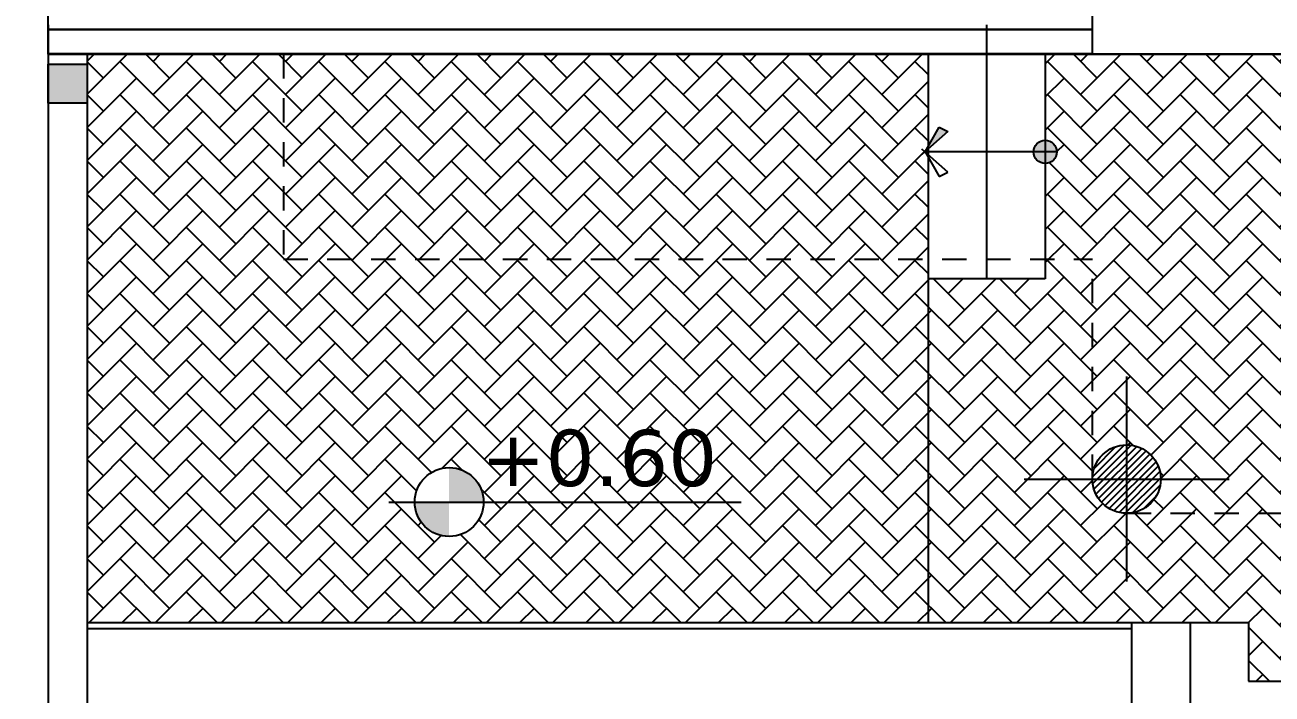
# Model space of a CAD drawing. Header units: inches. Extents: x -1482 to -895, y -39 to 122.
# Drawn here: x -1341.67 to -1335.28, y 59.72 to 63.15 of the extents above; entities that cross this region are included whole.
import ezdxf
from ezdxf.enums import TextEntityAlignment as Align

# ---------------------------------------------------------------- set-up
doc = ezdxf.new("R2010")
doc.units = ezdxf.units.IN
doc.header["$MEASUREMENT"] = 0
doc.header["$PDMODE"] = 3
doc.linetypes.add('DASHED2', pattern=[0.375, 0.25, -0.125])
doc.layers.get('Defpoints').update_dxf_attribs({"lineweight": 15})
for name, color, linetype in [('axe', 150, 'Continuous'), ('fur', 22, 'Continuous'), ('GRADIANT', 251, 'Continuous')]:
    doc.layers.add(name, color=color, linetype=linetype)
doc.layers.add('hatch', color=250, linetype='Continuous', lineweight=30)
doc.styles.add('COLI', font='TIMES.TTF', dxfattribs={"height": 0.25})
doc.styles.get("Standard").update_dxf_attribs({"font": 'verdana.TTF'})
doc.dimstyles.new('111', dxfattribs={"dimscale": 0, "dimtxt": 0.2, "dimasz": 0.1, "dimexe": 0.2, "dimexo": 0.5, "dimgap": 0.1, "dimtad": 1, "dimlfac": 1, "dimzin": 0, "dimdsep": 46, "dimtxsty": 'COLI', "dimblk1": 'OPEN30', "dimblk2": 'OPEN30', "dimsah": 1, "dimcen": 0, "dimse1": 1, "dimse2": 1, "dimclrd": 252, "dimclre": 1, "dimclrt": 1, "dimadec": 0, "dimazin": 0, "dimtfac": 0.5, "dimtix": 1, "dimtofl": 0, "dimtmove": 2, "dimatfit": 3, "dimldrblk": 'OPEN30', "dimfxl": 1, "dimtolj": 1, "dimtzin": 0, "dimlwd": 5, "dimarcsym": 0})
pattern_1 = [(45, (453.151853, 40.59466), (-0.01767766953, 0.01767766953), [])]

# ---------------------------------------------------------------- blocks, each defined once
blk = doc.blocks.new('A$C2CD672AE')
blk.add_hatch(color=0).paths.add_polyline_path([(0.2, 0.2), (0, 0.2), (0, 0), (0.2, 0)])
at = {"color": 0}
blk.add_lwpolyline([(0, 0.2), (0.2, 0.2), (0.2, 0), (0, 0)], close=True, dxfattribs=at)
blk = doc.blocks.new('_Open30')
at = {"color": 0, "linetype": 'ByBlock', "lineweight": -2}
for p, q in [((-1, 0.268), (0, 0)), ((0, 0), (-1, -0.268)), ((0, 0), (-1, 0))]:
    blk.add_line(p, q, dxfattribs=at)
blk = doc.blocks.new('*D534')
at = {"color": 252, "lineweight": 5, "ltscale": 0.3, "transparency": 16777216}
blk.add_line((-1342.217, 80.8979), (-1342.217, 63.0979), dxfattribs=at)
at = {"layer": 'Defpoints', "color": 0, "ltscale": 0.3, "transparency": 16777216}
for p in [(-1341.0293, 80.9979), (-1342.217, 62.9979), (-1341.0293, 62.9979)]:
    blk.add_point(p, dxfattribs=at)
at = {"color": 252, "lineweight": 5, "ltscale": 0.3, "transparency": 16777216, "xscale": 0.1, "yscale": 0.1, "zscale": 0.1}
for p, rotation in [((-1342.217, 80.9979), 90), ((-1342.217, 62.9979), 270)]:
    blk.add_blockref('_Open30', p, dxfattribs=dict(at, rotation=rotation))
at = {"color": 1, "ltscale": 0.3, "transparency": 16777216, "insert": (-1342.4446, 71.9979), "char_height": 0.25, "attachment_point": 5, "rotation": 90, "style": 'COLI'}
blk.add_mtext('\\A1;18.00', dxfattribs=at)
blk = doc.blocks.new('FL3')
blk.add_hatch(color=150).paths.add_polyline_path([(0, 0), (0.1487, -0.1665), (0.1809, -0.1022)])
at = {"color": 150}
for p, q in [((0, 0), (-0.1809, -0.1022)), ((-0.1487, -0.1665), (0.02, 0.0224)), ((0.1487, -0.1665), (-0.02, 0.0224)), ((0, 0), (0.1809, -0.1022)), ((-0.1809, -0.1022), (-0.1487, -0.1665)), ((0.1809, -0.1022), (0.1487, -0.1665))]:
    blk.add_line(p, q, dxfattribs=at)

msp = doc.modelspace()

# ---------------------------------------------------------------- hatches: boundary and pattern name
h = msp.add_hatch()
h.set_pattern_fill('AR-HBONE', color=252, scale=0.03, style=0)
h.paths.add_polyline_path([(-1337.0434, 61.9479), (-1340.3463, 61.9479), (-1340.3463, 62.9979), (-1341.3515, 62.9979), (-1341.3515, 60.0877), (-1337.0434, 60.0877)])
h.paths.add_polyline_path([(-1339.3206, 60.7051, -1), (-1339.6734, 60.7051, -1)], flags=16)
h.paths.add_polyline_path([(-1336.2015, 61.9479), (-1336.4434, 61.9479), (-1336.4434, 61.8479), (-1337.0434, 61.8479), (-1337.0434, 60.0877), (-1335.4015, 60.0877), (-1335.4015, 59.7877), (-1334.0015, 59.7877), (-1334.0015, 60.0877), (-1332.3596, 60.0877), (-1332.3596, 61.9479), (-1333.2015, 61.9479), (-1333.2015, 60.8229, -0.414214), (-1333.3765, 60.6479), (-1336.0265, 60.6479, -0.414214), (-1336.2015, 60.8229)])
h.paths.add_polyline_path([(-1333.2015, 61.9479), (-1332.3596, 61.9479), (-1332.3596, 62.9979), (-1336.4434, 62.9979), (-1336.4434, 62.5575, -0.414214), (-1336.3838, 62.4979, -0.414214), (-1336.4434, 62.4383), (-1336.4434, 61.9479), (-1336.2015, 61.9479), (-1336.2015, 60.8229, -1), (-1335.8515, 60.8229, -0.414214), (-1336.0265, 60.6479), (-1333.3765, 60.6479, -0.414214), (-1333.5515, 60.8229, -1), (-1333.2015, 60.8229)])
h.paths.add_polyline_path([(-1331.0015, 62.9979), (-1332.3296, 62.9979), (-1332.3296, 61.9479), (-1331.0015, 61.9479)])
h.paths.add_polyline_path([(-1337.0434, 62.9979), (-1340.3463, 62.9979), (-1340.3463, 61.9479), (-1337.0434, 61.9479), (-1337.0434, 62.4702), (-1337.0591, 62.4979), (-1337.0434, 62.5256)])
at = {"layer": 'fur', "linetype": 'Continuous'}
h = msp.add_hatch(color=136, dxfattribs=at)
h.dxf.hatch_style = 1
h.paths.add_polyline_path([(-1336.3838, 62.4979), (-1336.503, 62.4979, 0.414214), (-1336.4434, 62.4383, 0.414214)])
h.paths.add_polyline_path([(-1336.3838, 62.4979, 0.414214), (-1336.4434, 62.5575), (-1336.4434, 62.4979)])
h.paths.add_polyline_path([(-1336.4434, 62.4979), (-1336.4434, 62.5575, 0.414214), (-1336.503, 62.4979)])
at = {"layer": 'fur'}
h = msp.add_hatch(color=156, dxfattribs=at)
edge = h.paths.add_edge_path()
edge.add_arc((-1339.497, 60.7051), 0.1764, 0, 90)
edge.add_line((-1339.497, 60.8815), (-1339.497, 60.7051))
edge.add_line((-1339.497, 60.7051), (-1339.3206, 60.7051))
edge = h.paths.add_edge_path()
edge.add_arc((-1339.497, 60.7051), 0.1764, 180, 270)
edge.add_line((-1339.497, 60.5287), (-1339.497, 60.7051))
edge.add_line((-1339.497, 60.7051), (-1339.6734, 60.7051))
at = {"layer": 'GRADIANT', "ltscale": 0.3}
h = msp.add_hatch(dxfattribs=at)
h.set_pattern_fill('ANSI31', color=256, scale=0.2)
h.set_pattern_definition(pattern_1)
edge = h.paths.add_edge_path()
edge.add_arc((-1336.0265, 60.8229), 0.175, 90, 180)
edge.add_line((-1336.2015, 60.8229), (-1336.0265, 60.8229))
edge.add_line((-1336.0265, 60.8229), (-1336.0265, 60.9979))
edge = h.paths.add_edge_path()
edge.add_arc((-1336.0265, 60.8229), 0.175, 360, 450)
edge.add_line((-1336.0265, 60.9979), (-1336.0265, 60.8229))
edge.add_line((-1336.0265, 60.8229), (-1335.8515, 60.8229))
edge = h.paths.add_edge_path()
edge.add_arc((-1336.0265, 60.8229), 0.175, 270, 360)
edge.add_line((-1335.8515, 60.8229), (-1336.0265, 60.8229))
edge.add_line((-1336.0265, 60.8229), (-1336.0265, 60.6479))
edge = h.paths.add_edge_path()
edge.add_arc((-1336.0265, 60.8229), 0.175, 180, 270)
edge.add_line((-1336.0265, 60.6479), (-1336.0265, 60.8229))
edge.add_line((-1336.0265, 60.8229), (-1336.2015, 60.8229))
h = msp.add_hatch(dxfattribs=at)
h.set_pattern_fill('ANSI31', color=256, scale=0.2)
h.set_pattern_definition(pattern_1)
edge = h.paths.add_edge_path()
edge.add_arc((-1336.0265, 60.8229), 0.175, 90, 180)
edge.add_line((-1336.2015, 60.8229), (-1336.0265, 60.8229))
edge.add_line((-1336.0265, 60.8229), (-1336.0265, 60.9979))
edge = h.paths.add_edge_path()
edge.add_arc((-1336.0265, 60.8229), 0.175, 360, 450)
edge.add_line((-1336.0265, 60.9979), (-1336.0265, 60.8229))
edge.add_line((-1336.0265, 60.8229), (-1335.8515, 60.8229))
edge = h.paths.add_edge_path()
edge.add_arc((-1336.0265, 60.8229), 0.175, 270, 360)
edge.add_line((-1335.8515, 60.8229), (-1336.0265, 60.8229))
edge.add_line((-1336.0265, 60.8229), (-1336.0265, 60.6479))
edge = h.paths.add_edge_path()
edge.add_arc((-1336.0265, 60.8229), 0.175, 180, 270)
edge.add_line((-1336.0265, 60.6479), (-1336.0265, 60.8229))
edge.add_line((-1336.0265, 60.8229), (-1336.2015, 60.8229))
h = msp.add_hatch(dxfattribs=at)
h.set_pattern_fill('ANSI31', color=256, scale=0.2)
h.set_pattern_definition([(45, (453.151853, 40.59466), (-0.01767766953, 0.01767766953), [])])
edge = h.paths.add_edge_path()
edge.add_arc((-1336.0265, 60.8229), 0.175, 90, 180)
edge.add_line((-1336.2015, 60.8229), (-1336.0265, 60.8229))
edge.add_line((-1336.0265, 60.8229), (-1336.0265, 60.9979))
edge = h.paths.add_edge_path()
edge.add_arc((-1336.0265, 60.8229), 0.175, 360, 450)
edge.add_line((-1336.0265, 60.9979), (-1336.0265, 60.8229))
edge.add_line((-1336.0265, 60.8229), (-1335.8515, 60.8229))
edge = h.paths.add_edge_path()
edge.add_arc((-1336.0265, 60.8229), 0.175, 270, 360)
edge.add_line((-1335.8515, 60.8229), (-1336.0265, 60.8229))
edge.add_line((-1336.0265, 60.8229), (-1336.0265, 60.6479))
edge = h.paths.add_edge_path()
edge.add_arc((-1336.0265, 60.8229), 0.175, 180, 270)
edge.add_line((-1336.0265, 60.6479), (-1336.0265, 60.8229))
edge.add_line((-1336.0265, 60.8229), (-1336.2015, 60.8229))
at = {"layer": 'hatch'}
h = msp.add_hatch(dxfattribs=at)
h.set_pattern_fill('ANSI31,_O', color=256, angle=315)
h.set_pattern_definition([(0, (0, 0), (3e-17, 0.125), [])])
h.paths.add_polyline_path([(-1341.5515, 62.9979), (-1336.2015, 62.9979), (-1336.2015, 68.3479), (-1333.2015, 68.3479), (-1333.2015, 62.9979), (-1330.0015, 62.9979), (-1330.0015, 63.3479), (-1329.6515, 63.3479), (-1329.6515, 77.2929, -0.089541), (-1329.6515, 77.3019), (-1329.6515, 78.9479), (-1329.6515, 80.9479), (-1336.5515, 80.9479), (-1341.5515, 80.9479), (-1341.5515, 77.4084, -0.009209), (-1341.5512, 77.4075, -0.217308), (-1341.5515, 77.3865), (-1341.5515, 77.3084, -0.009209), (-1341.5512, 77.3075, -0.217308), (-1341.5515, 77.2865)])
h.paths.add_polyline_path([(-1336.5515, 73.5979), (-1334.9015, 73.5979), (-1334.9015, 71.5979), (-1336.5515, 71.5979)], flags=16)
h.paths.add_polyline_path([(-1335.4337, 77.5341, -1), (-1335.0809, 77.5341, -1)], flags=16)
h.paths.add_polyline_path([(-1340.5015, 74.3479), (-1340.5015, 73.8479), (-1341.3015, 73.8479), (-1341.3015, 74.3479)], flags=16)
h.paths.add_polyline_path([(-1336.5515, 78.9479), (-1336.5515, 80.5979), (-1330.0015, 80.5979), (-1330.0015, 78.9479)], flags=16)
h.paths.add_polyline_path([(-1340.6015, 74.2479), (-1340.6015, 73.9479), (-1341.2015, 73.9479), (-1341.2015, 73.9479), (-1341.2015, 74.2479)], flags=0)
h.paths.add_polyline_path([(-1330.4015, 71.6479), (-1329.9015, 71.6479), (-1329.9015, 70.1479), (-1330.4015, 70.1479)], flags=16)
h.paths.add_polyline_path([(-1330.3015, 71.5479), (-1330.0015, 71.5479), (-1330.0015, 70.2479), (-1330.3015, 70.2479)], flags=0)
h.paths.add_polyline_path([(-1335.1759, 77.5353), (-1333.8021, 77.5353), (-1333.8021, 77.9853), (-1335.1759, 77.9853)], flags=24)

# ---------------------------------------------------------------- linework, layer by layer
at = {"ltscale": 0.3}
for q in [(-1341.5515, 80.9479), (-1329.6515, 62.9979)]:
    msp.add_line((-1341.5515, 62.9979), q, dxfattribs=at)
at = {"color": 252, "ltscale": 0.3}
for p, q in [((-1341.5515, 63.1479), (-1341.5515, 50.9979)), ((-1336.7434, 63.1479), (-1336.7434, 61.8479)), ((-1341.3515, 62.9979), (-1341.3515, 51.1979)), ((-1337.0434, 62.9979), (-1337.0434, 60.0877)), ((-1336.4434, 62.9979), (-1336.4434, 61.8479)), ((-1336.4434, 61.8479), (-1337.0434, 61.8479)), ((-1341.3515, 60.0877), (-1335.4015, 60.0877)), ((-1341.3515, 60.0877), (-1335.4015, 60.0877)), ((-1341.3515, 60.0577), (-1336.0015, 60.0577)), ((-1336.0015, 60.0877), (-1336.0015, 59.1877)), ((-1335.7015, 60.0877), (-1335.7015, 59.4877)), ((-1335.4015, 60.0877), (-1335.4015, 59.7877)), ((-1335.4015, 59.7877), (-1334.0015, 59.7877))]:
    msp.add_line(p, q, dxfattribs=at)
at = {"ltscale": 0.3}
msp.add_lwpolyline([(-1336.2015, 68.3479), (-1333.2015, 68.3479), (-1333.2015, 62.9979), (-1336.2015, 62.9979)], close=True, dxfattribs=at)
at = {"layer": 'axe', "ltscale": 0.3}
for p, q in [((-1336.0265, 61.3479), (-1336.0265, 60.2979)), ((-1336.0265, 61.3479), (-1336.0265, 60.2979)), ((-1336.0265, 61.3479), (-1336.0265, 60.2979)), ((-1336.5515, 60.8229), (-1335.5015, 60.8229)), ((-1336.5515, 60.8229), (-1335.5015, 60.8229)), ((-1336.5515, 60.8229), (-1335.5015, 60.8229))]:
    msp.add_line(p, q, dxfattribs=at)
msp.add_circle((-1336.0265, 60.8229), 0.175, dxfattribs=at)
msp.add_circle((-1336.0265, 60.8229), 0.175, dxfattribs=at)
msp.add_circle((-1336.0265, 60.8229), 0.175, dxfattribs=at)
at = {"layer": 'fur', "color": 136, "linetype": 'DASHED2', "ltscale": 0.5}
for p, q in [((-1340.3463, 62.9979), (-1340.3463, 61.9479)), ((-1340.3463, 61.9479), (-1336.2015, 61.9479)), ((-1336.2015, 60.8229), (-1336.2015, 61.9479)), ((-1336.0265, 60.6479), (-1333.3765, 60.6479))]:
    msp.add_line(p, q, dxfattribs=at)
at = {"layer": 'fur', "color": 136, "linetype": 'Continuous'}
msp.add_line((-1336.3838, 62.4979), (-1337.0591, 62.4979), dxfattribs=at)
at = {"layer": 'fur', "color": 156}
msp.add_line((-1339.8057, 60.7051), (-1338.0018, 60.7051), dxfattribs=at)
at = {"layer": 'fur', "color": 136, "linetype": 'Continuous'}
msp.add_circle((-1336.4434, 62.4979), 0.0596, dxfattribs=at)
at = {"layer": 'fur', "color": 156}
msp.add_circle((-1339.497, 60.7051), 0.1764, dxfattribs=at)

# ---------------------------------------------------------------- block references
at = {"color": 0, "rotation": 90}
msp.add_blockref('A$C2CD672AE', (-1341.3515, 62.7479), dxfattribs=at)
at = {"layer": 'fur', "color": 136, "linetype": 'Continuous', "xscale": 0.7000000000000002, "yscale": 0.7000000000000002, "zscale": 0.7000000000000002, "rotation": 90}
msp.add_blockref('FL3', (-1337.0591, 62.4979), dxfattribs=at)

# ---------------------------------------------------------------- texts
at = {"layer": 'axe', "ltscale": 100}
msp.add_text('+0.60', height=0.288, dxfattribs=at).set_placement((-1338.7287, 60.9313), align=Align.MIDDLE_CENTER)

# ---------------------------------------------------------------- dimensions: what is measured, and where the dimension line sits
at = {"ltscale": 0.3}
dim = msp.add_linear_dim(base=(-1342.217, 62.9979), p1=(-1341.0293, 80.9979), p2=(-1341.0293, 62.9979), angle=90, dimstyle='111', override={"dimscale": 1}, dxfattribs=at)
dim.commit()
dim.dimension.update_dxf_attribs({"geometry": '*D534', "text_midpoint": (-1342.4446, 71.9979)})

doc.saveas('drawing.dxf')
